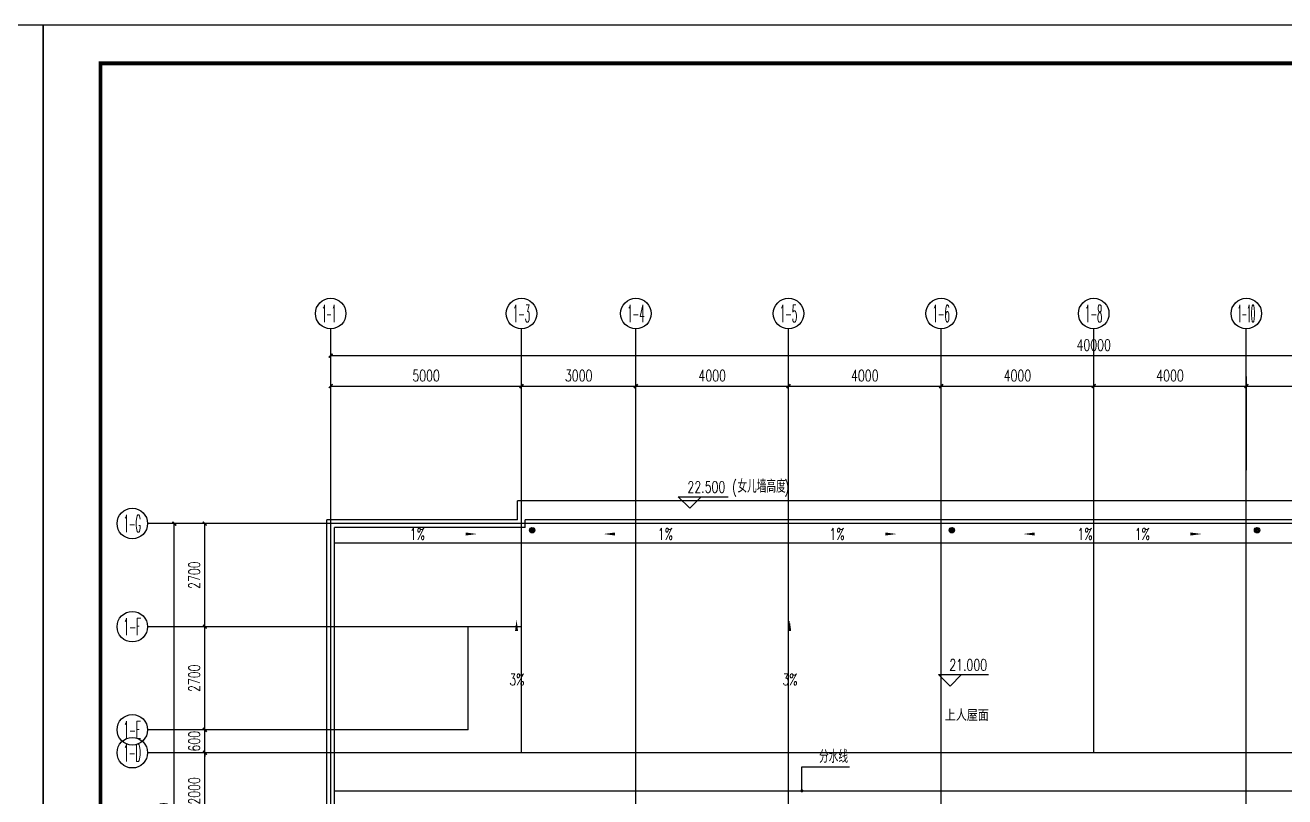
# Model space of a CAD drawing. Extents: x -6243262 to 3079315, y -2914302 to 172723.
# Drawn here: x -2259058 to -2226042, y -711556 to -691350 of the extents above; entities that cross this region are included whole.
import ezdxf
from ezdxf.enums import TextEntityAlignment as Align

# ---------------------------------------------------------------- set-up
doc = ezdxf.new("R2010")
doc.units = 0
doc.header["$LTSCALE"] = 1000
for name, color, linetype in [('A-ELEV-LIN-0.4', 40, 'Continuous'), ('A-FLOR-OUTL', 30, 'Continuous'), ('AXIS', 3, 'Continuous'), ('AXIS_TEXT', 7, 'Continuous'), ('DIM_ELEV', 3, 'Continuous'), ('DIM_LEAD', 3, 'Continuous'), ('DIM_SYMB', 3, 'Continuous'), ('DOTE', 24, 'Continuous'), ('PUB_TEXT', 7, 'Continuous'), ('PUB_TITLE', 4, 'Continuous'), ('WALL-PARAPET', 6, 'Continuous')]:
    doc.layers.add(name, color=color, linetype=linetype)
doc.styles.add('-宋体', font='', dxfattribs={"width": 0.8})
doc.styles.add('_TCH_AXIS', font='COMPLEX', dxfattribs={"bigfont": 'GBCBIG'})
doc.styles.add('_TCH_DIM', font='SIMPLEX', dxfattribs={"bigfont": 'GBCBIG'})
doc.styles.add('_TCH_DIM_T3', font='SIMPLEX', dxfattribs={"width": 0.705882, "bigfont": 'GBCBIG'})
doc.styles.add('COMPLEX', font='COMPLEX')
doc.styles.get('-宋体').set_extended_font_data('SimSun')
doc.dimstyles.new('_TCH_ARCH&&100', dxfattribs={"dimtxt": 297.5, "dimasz": 100, "dimexe": 250, "dimexo": 300, "dimgap": 126.25, "dimtad": 1, "dimdec": 0, "dimzin": 0, "dimdsep": 46, "dimtxsty": '_TCH_DIM_T3', "dimblk": 'ARCHTICK', "dimcen": 0.09, "dimclrt": 7, "dimazin": 2, "dimtfac": 1, "dimtdec": 0, "dimtix": 1, "dimtmove": 2, "dimatfit": 3, "dimfxl": 0, "dimtolj": 1, "dimtzin": 0, "dimarcsym": 0})

# ---------------------------------------------------------------- blocks, each defined once
blk = doc.blocks.new('_ArchTick')
at = {"color": 0, "linetype": 'ByBlock', "const_width": 0.4}
blk.add_lwpolyline([(-0.5, -0.5), (0.5, 0.5)], dxfattribs=at)
blk = doc.blocks.new('*D1107')
at = {"layer": 'AXIS', "color": 0, "lineweight": -2, "transparency": 16777216}
for p, q in [((-2252450, -710402), (-2254600, -710402)), ((-2254350, -712402), (-2254350, -710402)), ((-2252450, -712402), (-2254600, -712402))]:
    blk.add_line(p, q, dxfattribs=at)
at = {"layer": 'Defpoints', "color": 0, "transparency": 16777216}
for p in [(-2254350, -710402), (-2252150, -710402), (-2252150, -712402)]:
    blk.add_point(p, dxfattribs=at)
at = {"layer": 'AXIS', "color": 0, "lineweight": -2, "transparency": 16777216, "xscale": 100, "yscale": 100, "zscale": 100}
for p, rotation in [((-2254350, -710402), 90), ((-2254350, -712402), 270)]:
    blk.add_blockref('_ArchTick', p, dxfattribs=dict(at, rotation=rotation))
at = {"layer": 'AXIS', "color": 7, "transparency": 16777216, "insert": (-2254625, -711402), "char_height": 297.5, "attachment_point": 5, "rotation": 90, "style": '_TCH_DIM_T3'}
blk.add_mtext('\\A1;2000', dxfattribs=at)
blk = doc.blocks.new('*D1108')
at = {"layer": 'AXIS', "color": 0, "lineweight": -2, "transparency": 16777216}
for p, q in [((-2252450, -709802), (-2254600, -709802)), ((-2254350, -709802), (-2254350, -709702)), ((-2254350, -710402), (-2254350, -709802)), ((-2252450, -710402), (-2254600, -710402)), ((-2254350, -710402), (-2254350, -710502))]:
    blk.add_line(p, q, dxfattribs=at)
at = {"layer": 'Defpoints', "color": 0, "transparency": 16777216}
for p in [(-2254350, -709802), (-2252150, -709802), (-2252150, -710402)]:
    blk.add_point(p, dxfattribs=at)
at = {"layer": 'AXIS', "color": 0, "lineweight": -2, "transparency": 16777216, "xscale": 100, "yscale": 100, "zscale": 100}
for p, rotation in [((-2254350, -709802), 270), ((-2254350, -710402), 90)]:
    blk.add_blockref('_ArchTick', p, dxfattribs=dict(at, rotation=rotation))
at = {"layer": 'AXIS', "color": 7, "transparency": 16777216, "insert": (-2254625, -710102), "char_height": 297.5, "attachment_point": 5, "rotation": 90, "style": '_TCH_DIM_T3'}
blk.add_mtext('\\A1;600', dxfattribs=at)
blk = doc.blocks.new('*D1109')
at = {"layer": 'AXIS', "color": 0, "lineweight": -2, "transparency": 16777216}
for p, q in [((-2252450, -707102), (-2254600, -707102)), ((-2254350, -709802), (-2254350, -707102)), ((-2252450, -709802), (-2254600, -709802))]:
    blk.add_line(p, q, dxfattribs=at)
at = {"layer": 'Defpoints', "color": 0, "transparency": 16777216}
for p in [(-2254350, -707102), (-2252150, -707102), (-2252150, -709802)]:
    blk.add_point(p, dxfattribs=at)
at = {"layer": 'AXIS', "color": 0, "lineweight": -2, "transparency": 16777216, "xscale": 100, "yscale": 100, "zscale": 100}
for p, rotation in [((-2254350, -707102), 90), ((-2254350, -709802), 270)]:
    blk.add_blockref('_ArchTick', p, dxfattribs=dict(at, rotation=rotation))
at = {"layer": 'AXIS', "color": 7, "transparency": 16777216, "insert": (-2254625, -708452), "char_height": 297.5, "attachment_point": 5, "rotation": 90, "style": '_TCH_DIM_T3'}
blk.add_mtext('\\A1;2700', dxfattribs=at)
blk = doc.blocks.new('*D1110')
at = {"layer": 'AXIS', "color": 0, "lineweight": -2, "transparency": 16777216}
for p, q in [((-2252450, -704402), (-2254600, -704402)), ((-2254350, -707102), (-2254350, -704402)), ((-2252450, -707102), (-2254600, -707102))]:
    blk.add_line(p, q, dxfattribs=at)
at = {"layer": 'Defpoints', "color": 0, "transparency": 16777216}
for p in [(-2254350, -704402), (-2252150, -704402), (-2252150, -707102)]:
    blk.add_point(p, dxfattribs=at)
at = {"layer": 'AXIS', "color": 0, "lineweight": -2, "transparency": 16777216, "xscale": 100, "yscale": 100, "zscale": 100}
for p, rotation in [((-2254350, -704402), 90), ((-2254350, -707102), 270)]:
    blk.add_blockref('_ArchTick', p, dxfattribs=dict(at, rotation=rotation))
at = {"layer": 'AXIS', "color": 7, "transparency": 16777216, "insert": (-2254625, -705752), "char_height": 297.5, "attachment_point": 5, "rotation": 90, "style": '_TCH_DIM_T3'}
blk.add_mtext('\\A1;2700', dxfattribs=at)
blk = doc.blocks.new('*D1111')
at = {"layer": 'AXIS', "color": 0, "lineweight": -2, "transparency": 16777216}
for p, q in [((-2252450, -704402), (-2255400, -704402)), ((-2255150, -719902), (-2255150, -704402)), ((-2252450, -719902), (-2255400, -719902))]:
    blk.add_line(p, q, dxfattribs=at)
at = {"layer": 'Defpoints', "color": 0, "transparency": 16777216}
for p in [(-2255150, -704402), (-2252150, -704402), (-2252150, -719902)]:
    blk.add_point(p, dxfattribs=at)
at = {"layer": 'AXIS', "color": 0, "lineweight": -2, "transparency": 16777216, "xscale": 100, "yscale": 100, "zscale": 100}
for p, rotation in [((-2255150, -704402), 90), ((-2255150, -719902), 270)]:
    blk.add_blockref('_ArchTick', p, dxfattribs=dict(at, rotation=rotation))
at = {"layer": 'AXIS', "color": 7, "transparency": 16777216, "insert": (-2255425, -712152), "char_height": 297.5, "attachment_point": 5, "rotation": 90, "style": '_TCH_DIM_T3'}
blk.add_mtext('\\A1;15500', dxfattribs=at)
blk = doc.blocks.new('*D1119')
at = {"layer": 'AXIS', "color": 0, "lineweight": -2, "transparency": 16777216}
for p, q in [((-2227050, -703002), (-2227050, -700552)), ((-2223050, -703002), (-2223050, -700552)), ((-2227050, -700802), (-2223050, -700802))]:
    blk.add_line(p, q, dxfattribs=at)
at = {"layer": 'Defpoints', "color": 0, "transparency": 16777216}
for p in [(-2223050, -700802), (-2227050, -703302), (-2223050, -703302)]:
    blk.add_point(p, dxfattribs=at)
at = {"layer": 'AXIS', "color": 0, "lineweight": -2, "transparency": 16777216, "xscale": 100, "yscale": 100, "zscale": 100, "rotation": 180}
blk.add_blockref('_ArchTick', (-2227050, -700802), dxfattribs=at)
at = {"layer": 'AXIS', "color": 0, "lineweight": -2, "transparency": 16777216, "xscale": 100, "yscale": 100, "zscale": 100}
blk.add_blockref('_ArchTick', (-2223050, -700802), dxfattribs=at)
at = {"layer": 'AXIS', "color": 7, "transparency": 16777216, "insert": (-2225050, -700527), "char_height": 297.5, "attachment_point": 5, "style": '_TCH_DIM_T3'}
blk.add_mtext('\\A1;4000', dxfattribs=at)
blk = doc.blocks.new('*D1120')
at = {"layer": 'AXIS', "color": 0, "lineweight": -2, "transparency": 16777216}
for p, q in [((-2231050, -703002), (-2231050, -700552)), ((-2227050, -703002), (-2227050, -700552)), ((-2231050, -700802), (-2227050, -700802))]:
    blk.add_line(p, q, dxfattribs=at)
at = {"layer": 'Defpoints', "color": 0, "transparency": 16777216}
for p in [(-2227050, -700802), (-2231050, -703302), (-2227050, -703302)]:
    blk.add_point(p, dxfattribs=at)
at = {"layer": 'AXIS', "color": 0, "lineweight": -2, "transparency": 16777216, "xscale": 100, "yscale": 100, "zscale": 100, "rotation": 180}
blk.add_blockref('_ArchTick', (-2231050, -700802), dxfattribs=at)
at = {"layer": 'AXIS', "color": 0, "lineweight": -2, "transparency": 16777216, "xscale": 100, "yscale": 100, "zscale": 100}
blk.add_blockref('_ArchTick', (-2227050, -700802), dxfattribs=at)
at = {"layer": 'AXIS', "color": 7, "transparency": 16777216, "insert": (-2229050, -700527), "char_height": 297.5, "attachment_point": 5, "style": '_TCH_DIM_T3'}
blk.add_mtext('\\A1;4000', dxfattribs=at)
blk = doc.blocks.new('*D1121')
at = {"layer": 'AXIS', "color": 0, "lineweight": -2, "transparency": 16777216}
for p, q in [((-2235050, -703002), (-2235050, -700552)), ((-2231050, -703002), (-2231050, -700552)), ((-2235050, -700802), (-2231050, -700802))]:
    blk.add_line(p, q, dxfattribs=at)
at = {"layer": 'Defpoints', "color": 0, "transparency": 16777216}
for p in [(-2231050, -700802), (-2235050, -703302), (-2231050, -703302)]:
    blk.add_point(p, dxfattribs=at)
at = {"layer": 'AXIS', "color": 0, "lineweight": -2, "transparency": 16777216, "xscale": 100, "yscale": 100, "zscale": 100, "rotation": 180}
blk.add_blockref('_ArchTick', (-2235050, -700802), dxfattribs=at)
at = {"layer": 'AXIS', "color": 0, "lineweight": -2, "transparency": 16777216, "xscale": 100, "yscale": 100, "zscale": 100}
blk.add_blockref('_ArchTick', (-2231050, -700802), dxfattribs=at)
at = {"layer": 'AXIS', "color": 7, "transparency": 16777216, "insert": (-2233050, -700527), "char_height": 297.5, "attachment_point": 5, "style": '_TCH_DIM_T3'}
blk.add_mtext('\\A1;4000', dxfattribs=at)
blk = doc.blocks.new('*D1122')
at = {"layer": 'AXIS', "color": 0, "lineweight": -2, "transparency": 16777216}
for p, q in [((-2239050, -703002), (-2239050, -700552)), ((-2235050, -703002), (-2235050, -700552)), ((-2239050, -700802), (-2235050, -700802))]:
    blk.add_line(p, q, dxfattribs=at)
at = {"layer": 'Defpoints', "color": 0, "transparency": 16777216}
for p in [(-2235050, -700802), (-2239050, -703302), (-2235050, -703302)]:
    blk.add_point(p, dxfattribs=at)
at = {"layer": 'AXIS', "color": 0, "lineweight": -2, "transparency": 16777216, "xscale": 100, "yscale": 100, "zscale": 100, "rotation": 180}
blk.add_blockref('_ArchTick', (-2239050, -700802), dxfattribs=at)
at = {"layer": 'AXIS', "color": 0, "lineweight": -2, "transparency": 16777216, "xscale": 100, "yscale": 100, "zscale": 100}
blk.add_blockref('_ArchTick', (-2235050, -700802), dxfattribs=at)
at = {"layer": 'AXIS', "color": 7, "transparency": 16777216, "insert": (-2237050, -700527), "char_height": 297.5, "attachment_point": 5, "style": '_TCH_DIM_T3'}
blk.add_mtext('\\A1;4000', dxfattribs=at)
blk = doc.blocks.new('*D1123')
at = {"layer": 'AXIS', "color": 0, "lineweight": -2, "transparency": 16777216}
for p, q in [((-2243050, -703002), (-2243050, -700552)), ((-2239050, -703002), (-2239050, -700552)), ((-2243050, -700802), (-2239050, -700802))]:
    blk.add_line(p, q, dxfattribs=at)
at = {"layer": 'Defpoints', "color": 0, "transparency": 16777216}
for p in [(-2239050, -700802), (-2243050, -703302), (-2239050, -703302)]:
    blk.add_point(p, dxfattribs=at)
at = {"layer": 'AXIS', "color": 0, "lineweight": -2, "transparency": 16777216, "xscale": 100, "yscale": 100, "zscale": 100, "rotation": 180}
blk.add_blockref('_ArchTick', (-2243050, -700802), dxfattribs=at)
at = {"layer": 'AXIS', "color": 0, "lineweight": -2, "transparency": 16777216, "xscale": 100, "yscale": 100, "zscale": 100}
blk.add_blockref('_ArchTick', (-2239050, -700802), dxfattribs=at)
at = {"layer": 'AXIS', "color": 7, "transparency": 16777216, "insert": (-2241050, -700527), "char_height": 297.5, "attachment_point": 5, "style": '_TCH_DIM_T3'}
blk.add_mtext('\\A1;4000', dxfattribs=at)
blk = doc.blocks.new('*D1124')
at = {"layer": 'AXIS', "color": 0, "lineweight": -2, "transparency": 16777216}
for p, q in [((-2246050, -703002), (-2246050, -700552)), ((-2243050, -703002), (-2243050, -700552)), ((-2246050, -700802), (-2243050, -700802))]:
    blk.add_line(p, q, dxfattribs=at)
at = {"layer": 'Defpoints', "color": 0, "transparency": 16777216}
for p in [(-2243050, -700802), (-2246050, -703302), (-2243050, -703302)]:
    blk.add_point(p, dxfattribs=at)
at = {"layer": 'AXIS', "color": 0, "lineweight": -2, "transparency": 16777216, "xscale": 100, "yscale": 100, "zscale": 100, "rotation": 180}
blk.add_blockref('_ArchTick', (-2246050, -700802), dxfattribs=at)
at = {"layer": 'AXIS', "color": 0, "lineweight": -2, "transparency": 16777216, "xscale": 100, "yscale": 100, "zscale": 100}
blk.add_blockref('_ArchTick', (-2243050, -700802), dxfattribs=at)
at = {"layer": 'AXIS', "color": 7, "transparency": 16777216, "insert": (-2244550, -700527), "char_height": 297.5, "attachment_point": 5, "style": '_TCH_DIM_T3'}
blk.add_mtext('\\A1;3000', dxfattribs=at)
blk = doc.blocks.new('*D1125')
at = {"layer": 'AXIS', "color": 0, "lineweight": -2, "transparency": 16777216}
for p, q in [((-2251050, -703002), (-2251050, -700552)), ((-2246050, -703002), (-2246050, -700552)), ((-2251050, -700802), (-2246050, -700802))]:
    blk.add_line(p, q, dxfattribs=at)
at = {"layer": 'Defpoints', "color": 0, "transparency": 16777216}
for p in [(-2246050, -700802), (-2251050, -703302), (-2246050, -703302)]:
    blk.add_point(p, dxfattribs=at)
at = {"layer": 'AXIS', "color": 0, "lineweight": -2, "transparency": 16777216, "xscale": 100, "yscale": 100, "zscale": 100, "rotation": 180}
blk.add_blockref('_ArchTick', (-2251050, -700802), dxfattribs=at)
at = {"layer": 'AXIS', "color": 0, "lineweight": -2, "transparency": 16777216, "xscale": 100, "yscale": 100, "zscale": 100}
blk.add_blockref('_ArchTick', (-2246050, -700802), dxfattribs=at)
at = {"layer": 'AXIS', "color": 7, "transparency": 16777216, "insert": (-2248550, -700527), "char_height": 297.5, "attachment_point": 5, "style": '_TCH_DIM_T3'}
blk.add_mtext('\\A1;5000', dxfattribs=at)
blk = doc.blocks.new('*D1126')
at = {"layer": 'AXIS', "color": 0, "lineweight": -2, "transparency": 16777216}
for p, q in [((-2251050, -703002), (-2251050, -699752)), ((-2211050, -703002), (-2211050, -699752)), ((-2251050, -700002), (-2211050, -700002))]:
    blk.add_line(p, q, dxfattribs=at)
at = {"layer": 'Defpoints', "color": 0, "transparency": 16777216}
for p in [(-2211050, -700002), (-2251050, -703302), (-2211050, -703302)]:
    blk.add_point(p, dxfattribs=at)
at = {"layer": 'AXIS', "color": 0, "lineweight": -2, "transparency": 16777216, "xscale": 100, "yscale": 100, "zscale": 100, "rotation": 180}
blk.add_blockref('_ArchTick', (-2251050, -700002), dxfattribs=at)
at = {"layer": 'AXIS', "color": 0, "lineweight": -2, "transparency": 16777216, "xscale": 100, "yscale": 100, "zscale": 100}
blk.add_blockref('_ArchTick', (-2211050, -700002), dxfattribs=at)
at = {"layer": 'AXIS', "color": 7, "transparency": 16777216, "insert": (-2231050, -699727), "char_height": 297.5, "attachment_point": 5, "style": '_TCH_DIM_T3'}
blk.add_mtext('\\A1;40000', dxfattribs=at)
blk = doc.blocks.new('_AXISO')
at = {"color": 0}
blk.add_circle((0, 0), 0.5, dxfattribs=at)
at = {"layer": 'AXIS_TEXT', "color": 0, "style": 'COMPLEX', "width": 1.041667}
blk.add_attdef('A', text='', height=0.56, dxfattribs=at).set_placement((-0.25, -0.28), (0.25, -0.28), align=Align.FIT)

msp = doc.modelspace()

# ---------------------------------------------------------------- hatches: boundary and pattern name
at = {"layer": 'A-ELEV-LIN-0.4'}
h = msp.add_hatch(dxfattribs=at)
h.set_pattern_fill('ANSI37', color=256, scale=20)
h.set_pattern_definition([(45, (-3300075.854, -320570.268), (-22.4506403, 22.4506403), []), (135, (-3300075.854, -320570.268), (-22.4506403, -22.4506403), [])])
edge = h.paths.add_edge_path()
edge.add_arc((-2245768.4, -704574.9), 70, 0, 360)
h = msp.add_hatch(dxfattribs=at)
h.set_pattern_fill('ANSI37', color=256, scale=20)
h.set_pattern_definition([(45, (-3289075.854, -320570.268), (-22.4506403, 22.4506403), []), (135, (-3289075.854, -320570.268), (-22.4506403, -22.4506403), [])])
edge = h.paths.add_edge_path()
edge.add_arc((-2234768.4, -704574.9), 70, 0, 360)
h = msp.add_hatch(dxfattribs=at)
h.set_pattern_fill('ANSI37', color=256, scale=20)
h.set_pattern_definition([(45, (-3281075.854, -320570.268), (-22.4506403, 22.4506403), []), (135, (-3281075.854, -320570.268), (-22.4506403, -22.4506403), [])])
edge = h.paths.add_edge_path()
edge.add_arc((-2226768.4, -704574.9), 70, 0, 360)

# ---------------------------------------------------------------- linework, layer by layer
msp.add_lwpolyline([(-2250950.4, -711401.6), (-2219150.4, -711401.6)])
for centre in [(-2245768.4, -704574.9), (-2234768.4, -704574.9), (-2226768.4, -704574.9)]:
    msp.add_circle(centre, 70, dxfattribs=at)
at = {"layer": 'A-FLOR-OUTL'}
msp.add_lwpolyline([(-2250950.4, -704901.6), (-2219150.4, -704901.6)], dxfattribs=at)
at = {"layer": 'AXIS'}
for p, q in [((-2251050.4, -703301.6), (-2251050.4, -699301.6)), ((-2246050.4, -703301.6), (-2246050.4, -699301.6)), ((-2243050.4, -703301.6), (-2243050.4, -699301.6)), ((-2239050.4, -703301.6), (-2239050.4, -699301.6)), ((-2235050.4, -703301.6), (-2235050.4, -699301.6)), ((-2231050.4, -703301.6), (-2231050.4, -699301.6)), ((-2227050.4, -703301.6), (-2227050.4, -699301.6)), ((-2252150.4, -704401.6), (-2255850.4, -704401.6)), ((-2252150.4, -707101.6), (-2255850.4, -707101.6)), ((-2252150.4, -709801.6), (-2255850.4, -709801.6)), ((-2252150.4, -710401.6), (-2255850.4, -710401.6))]:
    msp.add_line(p, q, dxfattribs=at)
at = {"layer": 'DIM_ELEV'}
for p, q in [((-2241638.3, -703998.2), (-2241938.3, -703698.2)), ((-2241938.3, -703698.2), (-2240628.5, -703698.2)), ((-2241638.3, -703998.2), (-2241338.3, -703698.2)), ((-2234815.5, -708655.9), (-2235115.5, -708355.9)), ((-2235115.5, -708355.9), (-2233805.7, -708355.9)), ((-2234815.5, -708655.9), (-2234515.5, -708355.9))]:
    msp.add_line(p, q, dxfattribs=at)
at = {"layer": 'DIM_LEAD'}
for p, q in [((-2238699.6, -711401.6), (-2238699.6, -710775.5)), ((-2238699.6, -710775.5), (-2237452.2, -710775.5))]:
    msp.add_line(p, q, dxfattribs=at)
at = {"layer": 'DIM_LEAD', "const_width": 40}
msp.add_lwpolyline([(-2238699.6, -711421.6, 1), (-2238699.6, -711381.6, 1)], format="xyb", close=True, dxfattribs=at)
at = {"layer": 'DIM_SYMB'}
for points in [[(-2248530, -704674.5, 0, 0, 0), (-2247213.7, -704674.5, 0, 80, 0), (-2247513.7, -704674.5, 0, 0, 0)], [(-2242581.6, -704674.5, 0, 0, 0), (-2243897.9, -704674.5, 0, 80, 0), (-2243597.9, -704674.5, 0, 0, 0)], [(-2237530, -704674.5, 0, 0, 0), (-2236213.7, -704674.5, 0, 80, 0), (-2236513.7, -704674.5, 0, 0, 0)], [(-2231581.6, -704674.5, 0, 0, 0), (-2232897.9, -704674.5, 0, 80, 0), (-2232597.9, -704674.5, 0, 0, 0)], [(-2229530, -704674.5, 0, 0, 0), (-2228213.7, -704674.5, 0, 80, 0), (-2228513.7, -704674.5, 0, 0, 0)], [(-2246178.7, -708234.7, 0, 0, 0), (-2246178.7, -706918.4, 0, 80, 0), (-2246178.7, -707218.4, 0, 0, 0)], [(-2239020.1, -708234.7, 0, 0, 0), (-2239020.1, -706918.4, 0, 80, 0), (-2239020.1, -707218.4, 0, 0, 0)]]:
    msp.add_lwpolyline(points, format="xyseb", dxfattribs=at)
at = {"layer": 'DOTE'}
for p, q in [((-2251050.4, -721001.6), (-2251050.4, -703301.6)), ((-2246050.4, -710401.6), (-2246050.4, -703301.6)), ((-2243050.4, -721001.6), (-2243050.4, -703301.6)), ((-2239050.4, -721001.6), (-2239050.4, -703301.6)), ((-2235050.4, -721001.6), (-2235050.4, -703301.6)), ((-2231050.4, -710401.6), (-2231050.4, -703301.6)), ((-2227050.4, -721001.6), (-2227050.4, -703301.6)), ((-2209950.4, -704401.6), (-2252150.4, -704401.6)), ((-2246050.4, -707101.6), (-2252150.4, -707101.6)), ((-2247450.4, -709801.6), (-2247450.4, -707101.6)), ((-2247450.4, -709801.6), (-2252150.4, -709801.6)), ((-2209950.4, -710401.6), (-2252150.4, -710401.6))]:
    msp.add_line(p, q, dxfattribs=at)
at = {"layer": 'PUB_TITLE'}
for points in [[(-2317982.9, -733350.5), (-2258582.9, -733350.5), (-2258582.9, -691350.5), (-2317982.9, -691350.5)], [(-2258582.9, -733350.5), (-2199182.9, -733350.5), (-2199182.9, -691350.5), (-2258582.9, -691350.5)]]:
    msp.add_lwpolyline(points, close=True, dxfattribs=at)
at = {"layer": 'PUB_TITLE', "const_width": 100}
msp.add_lwpolyline([(-2257082.9, -732350.5), (-2200182.9, -732350.5), (-2200182.9, -692350.5), (-2257082.9, -692350.5)], close=True, dxfattribs=at)
at = {"layer": 'WALL-PARAPET'}
for p, q in [((-2246150.4, -704301.6), (-2246150.4, -703801.6)), ((-2210450.4, -703801.6), (-2246150.4, -703801.6)), ((-2251150.4, -720001.6), (-2251150.4, -704301.6)), ((-2246150.4, -704301.6), (-2251150.4, -704301.6)), ((-2250950.4, -719801.6), (-2250950.4, -704501.6)), ((-2245950.4, -704501.6), (-2250950.4, -704501.6)), ((-2245950.4, -704501.6), (-2245950.4, -704301.6)), ((-2210950.4, -704301.6), (-2245950.4, -704301.6))]:
    msp.add_line(p, q, dxfattribs=at)

# ---------------------------------------------------------------- block references
at = {"layer": 'AXIS'}
ref = msp.add_blockref('_AXISO', (-2251050.4, -698901.6), dxfattribs=dict(at, xscale=800, yscale=800, zscale=800))
ref.add_attrib('A', '1-1 ', dxfattribs={"layer": 'AXIS_TEXT', "height": 452.55, "style": '_TCH_AXIS', "width": 0.272727}).set_placement((-2251276.7, -699127.8), (-2250824.1, -699127.8), align=Align.FIT)
ref = msp.add_blockref('_AXISO', (-2246050.4, -698901.6), dxfattribs=dict(at, xscale=800, yscale=800, zscale=800))
ref.add_attrib('A', '1-3', dxfattribs={"layer": 'AXIS_TEXT', "height": 452.55, "style": '_TCH_AXIS', "width": 0.381818}).set_placement((-2246276.7, -699127.8), (-2245824.1, -699127.8), align=Align.FIT)
ref = msp.add_blockref('_AXISO', (-2243050.4, -698901.6), dxfattribs=dict(at, xscale=800, yscale=800, zscale=800))
ref.add_attrib('A', '1-4', dxfattribs={"layer": 'AXIS_TEXT', "height": 452.55, "style": '_TCH_AXIS', "width": 0.368421}).set_placement((-2243276.7, -699127.8), (-2242824.1, -699127.8), align=Align.FIT)
ref = msp.add_blockref('_AXISO', (-2239050.4, -698901.6), dxfattribs=dict(at, xscale=800, yscale=800, zscale=800))
ref.add_attrib('A', '1-5', dxfattribs={"layer": 'AXIS_TEXT', "height": 452.55, "style": '_TCH_AXIS', "width": 0.381818}).set_placement((-2239276.7, -699127.8), (-2238824.1, -699127.8), align=Align.FIT)
ref = msp.add_blockref('_AXISO', (-2235050.4, -698901.6), dxfattribs=dict(at, xscale=800, yscale=800, zscale=800))
ref.add_attrib('A', '1-6', dxfattribs={"layer": 'AXIS_TEXT', "height": 452.55, "style": '_TCH_AXIS', "width": 0.381818}).set_placement((-2235276.7, -699127.8), (-2234824.1, -699127.8), align=Align.FIT)
ref = msp.add_blockref('_AXISO', (-2231050.4, -698901.6), dxfattribs=dict(at, xscale=800, yscale=800, zscale=800))
ref.add_attrib('A', '1-8', dxfattribs={"layer": 'AXIS_TEXT', "height": 452.55, "style": '_TCH_AXIS', "width": 0.381818}).set_placement((-2231276.7, -699127.8), (-2230824.1, -699127.8), align=Align.FIT)
ref = msp.add_blockref('_AXISO', (-2227050.4, -698901.6), dxfattribs=dict(at, xscale=800, yscale=800, zscale=800))
ref.add_attrib('A', '1-10', dxfattribs={"layer": 'AXIS_TEXT', "height": 452.55, "style": '_TCH_AXIS', "width": 0.3}).set_placement((-2227276.7, -699127.8), (-2226824.1, -699127.8), align=Align.FIT)
ref = msp.add_blockref('_AXISO', (-2256250.4, -704401.6), dxfattribs=dict(at, xscale=800, yscale=800, zscale=800))
ref.add_attrib('A', '1-G', dxfattribs={"layer": 'AXIS_TEXT', "height": 452.55, "style": '_TCH_AXIS', "width": 0.355932}).set_placement((-2256476.7, -704627.8), (-2256024.1, -704627.8), align=Align.FIT)
ref = msp.add_blockref('_AXISO', (-2256250.4, -707101.6), dxfattribs=dict(at, xscale=800, yscale=800, zscale=800))
ref.add_attrib('A', '1-F', dxfattribs={"layer": 'AXIS_TEXT', "height": 452.55, "style": '_TCH_AXIS', "width": 0.368421}).set_placement((-2256476.7, -707327.8), (-2256024.1, -707327.8), align=Align.FIT)
ref = msp.add_blockref('_AXISO', (-2256250.4, -709801.6), dxfattribs=dict(at, xscale=800, yscale=800, zscale=800))
ref.add_attrib('A', '1-E', dxfattribs={"layer": 'AXIS_TEXT', "height": 452.55, "style": '_TCH_AXIS', "width": 0.368421}).set_placement((-2256476.7, -710027.8), (-2256024.1, -710027.8), align=Align.FIT)
ref = msp.add_blockref('_AXISO', (-2256250.4, -710401.6), dxfattribs=dict(at, xscale=800, yscale=800, zscale=800))
ref.add_attrib('A', '1-D', dxfattribs={"layer": 'AXIS_TEXT', "height": 452.55, "style": '_TCH_AXIS', "width": 0.362069}).set_placement((-2256476.7, -710627.8), (-2256024.1, -710627.8), align=Align.FIT)

# ---------------------------------------------------------------- texts
at = {"layer": 'DIM_ELEV', "color": 7, "style": '_TCH_DIM', "width": 0.705882}
for s, p in [('22.500', (-2241698.5, -703593.2)), ('21.000', (-2234835.7, -708250.9))]:
    msp.add_text(s, height=297.5, dxfattribs=at).set_placement(p)
at = {"layer": 'DIM_LEAD', "color": 7, "style": '_TCH_DIM'}
msp.add_text('分水线', height=337.59, dxfattribs=at).set_placement((-2238249.8, -710670.5))
at = {"layer": 'DIM_SYMB', "color": 7, "style": '_TCH_DIM', "width": 0.705882}
for s, p in [('1%', (-2248975, -704823.2)), ('1%', (-2242476.6, -704823.2)), ('1%', (-2237975, -704823.2)), ('1%', (-2231476.6, -704823.2)), ('1%', (-2229975, -704823.2)), ('3%', (-2246368.7, -708637.2)), ('3%', (-2239210.1, -708637.2))]:
    msp.add_text(s, height=297.5, dxfattribs=at).set_placement(p)
at = {"layer": 'PUB_TEXT'}
for s, height, style, width, p in [('(', 297.5, '_TCH_DIM', 0.705882, (-2240528.5, -703593.2)), (')', 297.5, '_TCH_DIM', 0.705882, (-2239159.8, -703593.2)), ('上人屋面', 264.35, '-宋体', 0.8, (-2234954.3, -709541.6))]:
    msp.add_text(s, height=height, dxfattribs=dict(at, style=style, width=width)).set_placement(p)
at = {"layer": 'PUB_TEXT', "style": '_TCH_DIM'}
msp.add_text('女儿墙高度', height=337.59, dxfattribs=at).set_placement((-2240388.5, -703593.2))

# ---------------------------------------------------------------- dimensions: what is measured, and where the dimension line sits
at = {"layer": 'AXIS'}
for p1, p2, distance, picture, middle in [((-2251050.4, -703301.6), (-2211050.4, -703301.6), 3300, '*D1126', (-2231050.4, -699726.6)), ((-2251050.4, -703301.6), (-2246050.4, -703301.6), 2500, '*D1125', (-2248550.4, -700526.6)), ((-2246050.4, -703301.6), (-2243050.4, -703301.6), 2500, '*D1124', (-2244550.4, -700526.6)), ((-2243050.4, -703301.6), (-2239050.4, -703301.6), 2500, '*D1123', (-2241050.4, -700526.6)), ((-2239050.4, -703301.6), (-2235050.4, -703301.6), 2500, '*D1122', (-2237050.4, -700526.6)), ((-2235050.4, -703301.6), (-2231050.4, -703301.6), 2500, '*D1121', (-2233050.4, -700526.6)), ((-2231050.4, -703301.6), (-2227050.4, -703301.6), 2500, '*D1120', (-2229050.4, -700526.6)), ((-2227050.4, -703301.6), (-2223050.4, -703301.6), 2500, '*D1119', (-2225050.4, -700526.6)), ((-2252150.4, -719901.6), (-2252150.4, -704401.6), 3000, '*D1111', (-2255425.4, -712151.6)), ((-2252150.4, -707101.6), (-2252150.4, -704401.6), 2200, '*D1110', (-2254625.4, -705751.6)), ((-2252150.4, -709801.6), (-2252150.4, -707101.6), 2200, '*D1109', (-2254625.4, -708451.6)), ((-2252150.4, -710401.6), (-2252150.4, -709801.6), 2200, '*D1108', (-2254625.4, -710101.6)), ((-2252150.4, -712401.6), (-2252150.4, -710401.6), 2200, '*D1107', (-2254625.4, -711401.6))]:
    dim = msp.add_aligned_dim(p1=p1, p2=p2, distance=distance, dimstyle='_TCH_ARCH&&100', dxfattribs=at)
    dim.commit()
    dim.dimension.update_dxf_attribs({"geometry": picture, "text_midpoint": middle})

doc.saveas('drawing.dxf')
